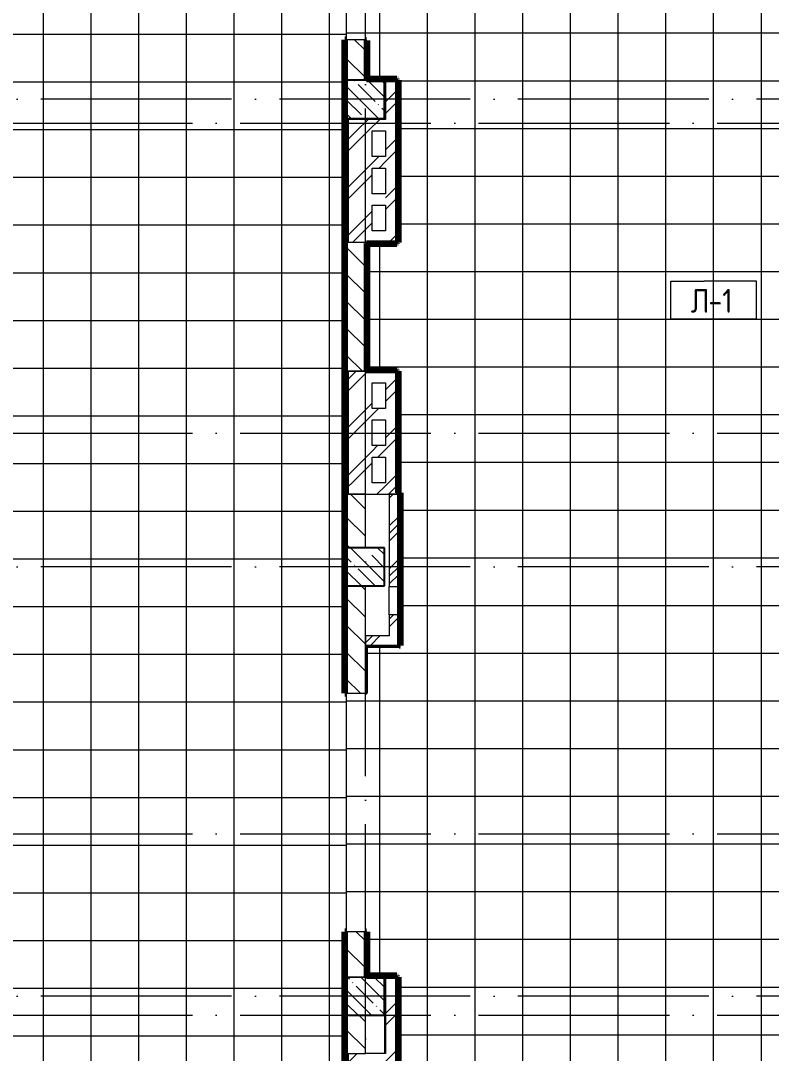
# Model space of a CAD drawing. Header units: millimetres. Extents: x 97 to 214665, y -4577 to 61202.
# Drawn here: x 199134 to 207003, y 26025 to 36850 of the extents above; entities that cross this region are included whole.
import ezdxf

# ---------------------------------------------------------------- set-up
doc = ezdxf.new("R2010")
doc.units = ezdxf.units.MM
doc.linetypes.add('ADSK_Линия сетки', pattern=[2500, 2000, -250, 0, -250])
for name, color, linetype, lineweight in [('A-FLOR-____-IDEN', 11, 'Continuous', 20), ('A-FLOR-____-OTLN', 192, 'Continuous', 9), ('A-FLOR-____-PATT', 8, 'Continuous', 9), ('A-GENM-____-MCUT', 13, 'Continuous', 9), ('A-GENM-____-OTLN', 13, 'Continuous', 9), ('A-WALL-____-MCUT', 113, 'Continuous', 9), ('A-WALL-____-PATT', 111, 'Continuous', 9), ('I-WALL-____-OTLN', 2, 'Continuous', 9), ('S-COLS-____-MCUT', 52, 'Continuous', 9), ('S-COLS-____-OTLN', 52, 'Continuous', 9), ('S-GRID-____-OTLN', 1, 'Continuous', 9)]:
    doc.layers.add(name, color=color, linetype=linetype, lineweight=lineweight)
doc.styles.add('GOST Common', font='GOST_Common.ttf', dxfattribs={"width": 0.9, "height": 250})
pattern_1 = [(135, (0, 0), (-141.42136, -141.42136), [])]
pattern_2 = [(45, (0, 0), (-251.4472, 251.4472), []), (45, (0, 381), (-251.4472, 251.4472), [])]
pattern_3 = [(45, (0, 0), (-224.5064, 224.5064), []), (45, (79.38, 0), (0, 449.0128), []), (45, (-79.38, 0), (0, 449.0128), [])]

# ---------------------------------------------------------------- blocks, each defined once
blk = doc.blocks.new('BSC_Колонна _Прямоугольная - 400x400-V26-О_АИ_ПП_4_200_Целиком')
at = {"layer": 'S-COLS-____-OTLN', "lineweight": 5}
h = blk.add_hatch(dxfattribs=at)
h.set_pattern_fill('FP_61', color=256, style=0, pattern_type=2)
h.set_pattern_definition([(135, (-145250, -36025), (-142.5612, -142.5612), []), (135, (-145107.44, -36025), (-142.5612, -142.5612), [252.016, -50.403, 3.353, -47.05])])
h.paths.add_polyline_path([(200, -200), (200, 200), (-200, 200), (-200, -200), (-111, -200)])
at = {"layer": 'S-COLS-____-MCUT', "color": 130, "lineweight": 25}
for p, q in [((200, 200), (-200, 200)), ((-200, 200), (-200, -200)), ((200, -200), (200, 200)), ((-200, -200), (200, -200))]:
    blk.add_line(p, q, dxfattribs=at)
blk = doc.blocks.new('BSC_Колонна _Прямоугольная - 400x400-V27-О_АИ_ПП_4_200_Целиком')
at = {"layer": 'S-COLS-____-OTLN', "lineweight": 5}
h = blk.add_hatch(dxfattribs=at)
h.set_pattern_fill('FP_62', color=256, style=0, pattern_type=2)
h.set_pattern_definition([(135, (-145250, -31125), (-142.5612, -142.5612), []), (135, (-145107.44, -31125), (-142.5612, -142.5612), [252.016, -50.403, 3.353, -47.05])])
h.paths.add_polyline_path([(-200, -200), (200, -200), (200, 200), (-200, 200)])
at = {"layer": 'S-COLS-____-MCUT', "color": 130, "lineweight": 25}
for p, q in [((200, 200), (-200, 200)), ((-200, 200), (-200, -200)), ((200, -200), (200, 200)), ((-200, -200), (200, -200))]:
    blk.add_line(p, q, dxfattribs=at)
blk = doc.blocks.new('ASML_АР_Отделка Люка - ВО Отделка люков_Грунтовка 0_Шпатлевка 0_Окраска 0_0-42467640-О_АИ_ПП_4_200_Целиком')
at = {"layer": 'A-GENM-____-MCUT', "color": 130, "lineweight": 25}
for p, q in [((150, 3), (-150, 3)), ((-150, 3), (-150, 0)), ((150, 0), (150, 3)), ((-150, 0), (150, 0))]:
    blk.add_line(p, q, dxfattribs=at)
blk = doc.blocks.new('0083_СОШ675_АР_R22_rvt-1-О_АИ_ПП_4_200_Целиком')
at = {"layer": 'A-WALL-____-PATT', "lineweight": 5}
h = blk.add_hatch(dxfattribs=at)
h.set_pattern_fill('FP_8', color=10, style=0, pattern_type=2)
h.set_pattern_definition(pattern_1)
h.paths.add_polyline_path([(145250, 36225), (145250, 36650), (145050, 36650), (145050, 36225), (145139, 36225)])
h.paths.add_polyline_path([(145139, 39150), (145250, 39150), (145250, 40725), (145050, 40725), (145050, 39150)])
h = blk.add_hatch(dxfattribs=at)
h.set_pattern_fill('FP_11', color=10, style=0, pattern_type=2)
h.set_pattern_definition(pattern_2)
h.paths.add_polyline_path([(145580, 34525), (145580, 36225), (145460, 36225), (145460, 34525)])
h = blk.add_hatch(dxfattribs=at)
h.set_pattern_fill('FP_11', color=10, style=0, pattern_type=2)
h.set_pattern_definition(pattern_2)
h.paths.add_polyline_path([(145320, 35695), (145460, 35695), (145460, 35815), (145070, 35815), (145070, 35695), (145139, 35695)])
h = blk.add_hatch(dxfattribs=at)
h.set_pattern_fill('FP_11', color=10, style=0, pattern_type=2)
h.set_pattern_definition(pattern_2)
h.paths.add_polyline_path([(145320, 34645), (145320, 35695), (145070, 35695), (145070, 34645), (145139, 34645)])
h = blk.add_hatch(dxfattribs=at)
h.set_pattern_fill('FP_11', color=10, style=0, pattern_type=2)
h.set_pattern_definition(pattern_2)
h.paths.add_polyline_path([(145460, 35305), (145460, 35425), (145320, 35425), (145320, 35305)])
h = blk.add_hatch(dxfattribs=at)
h.set_pattern_fill('FP_11', color=10, style=0, pattern_type=2)
h.set_pattern_definition(pattern_2)
h.paths.add_polyline_path([(145139, 34525), (145460, 34525), (145460, 34645), (145070, 34645), (145070, 34525)])
h = blk.add_hatch(dxfattribs=at)
h.set_pattern_fill('FP_8', color=10, style=0, pattern_type=2)
h.set_pattern_definition(pattern_1)
h.paths.add_polyline_path([(145250, 33175), (145250, 34525), (145050, 34525), (145050, 33175), (145139, 33175)])
h = blk.add_hatch(dxfattribs=at)
h.set_pattern_fill('FP_11', color=10, style=0, pattern_type=2)
h.set_pattern_definition(pattern_2)
h.paths.add_polyline_path([(145070, 33055), (145460, 33055), (145460, 33175), (145070, 33175)])
h = blk.add_hatch(dxfattribs=at)
h.set_pattern_fill('FP_11', color=10, style=0, pattern_type=2)
h.set_pattern_definition(pattern_2)
h.paths.add_polyline_path([(145460, 31885), (145580, 31885), (145580, 33175), (145460, 33175), (145460, 32005)])
h = blk.add_hatch(dxfattribs=at)
h.set_pattern_fill('FP_11', color=10, style=0, pattern_type=2)
h.set_pattern_definition(pattern_2)
h.paths.add_polyline_path([(145070, 32005), (145320, 32005), (145320, 33055), (145070, 33055)])
h = blk.add_hatch(dxfattribs=at)
h.set_pattern_fill('FP_11', color=10, style=0, pattern_type=2)
h.set_pattern_definition(pattern_2)
h.paths.add_polyline_path([(145460, 32665), (145460, 32785), (145320, 32785), (145320, 32665)])
h = blk.add_hatch(dxfattribs=at)
h.set_pattern_fill('FP_11', color=10, style=0, pattern_type=2)
h.set_pattern_definition(pattern_2)
h.paths.add_polyline_path([(145460, 32275), (145460, 32395), (145320, 32395), (145320, 32275)])
h = blk.add_hatch(dxfattribs=at)
h.set_pattern_fill('FP_11', color=10, style=0, pattern_type=2)
h.set_pattern_definition(pattern_2)
h.paths.add_polyline_path([(145070, 31885), (145460, 31885), (145460, 32005), (145070, 32005)])
h = blk.add_hatch(dxfattribs=at)
h.set_pattern_fill('FP_8', color=10, style=0, pattern_type=2)
h.set_pattern_definition(pattern_1)
h.paths.add_polyline_path([(145050, 31325), (145250, 31325), (145250, 31885), (145050, 31885), (145050, 31325)])
h = blk.add_hatch(dxfattribs=at)
h.set_pattern_fill('FP_15', color=10, style=0, pattern_type=2)
h.set_pattern_definition(pattern_3)
h.paths.add_polyline_path([(145599, 30300), (145599, 30620), (145499, 30620), (145499, 30300)])
h.paths.add_polyline_path([(145499, 30920), (145599, 30920), (145599, 31885), (145499, 31885), (145499, 31715)])
h = blk.add_hatch(dxfattribs=at)
h.set_pattern_fill('FP_8', color=10, style=0, pattern_type=2)
h.set_pattern_definition(pattern_1)
h.paths.add_polyline_path([(145050, 26825), (145250, 26825), (145250, 27300), (145050, 27300)])
h.paths.add_polyline_path([(145050, 29800), (145250, 29800), (145250, 30925), (145050, 30925)])
h = blk.add_hatch(dxfattribs=at)
h.set_pattern_fill('FP_15', color=10, style=0, pattern_type=2)
h.set_pattern_definition(pattern_3)
h.paths.add_polyline_path([(145499, 30300), (145499, 30400), (145250, 30400), (145250, 30300)])
h = blk.add_hatch(dxfattribs=at)
h.set_pattern_fill('FP_11', color=10, style=0, pattern_type=2)
h.set_pattern_definition(pattern_2)
h.paths.add_polyline_path([(145460, 24345), (145580, 24345), (145580, 26825), (145460, 26825), (145460, 24465)])
h = blk.add_hatch(dxfattribs=at)
h.set_pattern_fill('FP_8', color=10, style=0, pattern_type=2)
h.set_pattern_definition(pattern_1)
h.paths.add_polyline_path([(145250, 26025), (145250, 26425), (145050, 26425), (145050, 26025), (145139, 26025)])
h = blk.add_hatch(dxfattribs=at)
h.set_pattern_fill('FP_11', color=10, style=0, pattern_type=2)
h.set_pattern_definition(pattern_2)
h.paths.add_polyline_path([(145320, 25905), (145460, 25905), (145460, 26025), (145070, 26025), (145070, 25905), (145139, 25905)])
at = {"layer": 'S-COLS-____-OTLN', "lineweight": 5}
h = blk.add_hatch(dxfattribs=at)
h.set_pattern_fill('FP_31', color=256, style=0, pattern_type=2)
h.set_pattern_definition([(135, (0, 0), (-142.5612, -142.5612), []), (135, (142.56, 0), (-142.5612, -142.5612), [252.016, -50.403, 3.353, -47.05])])
h.paths.add_polyline_path([(145139, 26425), (145450, 26425), (145450, 26825), (145050, 26825), (145050, 26425)])
at = {"layer": 'A-FLOR-____-OTLN', "color": 90}
for p, q in [((145250, 26025), (145250, 26425)), ((145450, 26425), (145450, 26025))]:
    blk.add_line(p, q, dxfattribs=at)
at = {"layer": 'A-WALL-____-MCUT', "color": 50, "lineweight": 13}
for p, q in [((145050, 36650), (145050, 36225)), ((145250, 36650), (145050, 36650)), ((145250, 36225), (145250, 36650)), ((145460, 36225), (145460, 35815)), ((145580, 36225), (145460, 36225)), ((145580, 34525), (145580, 36225)), ((145460, 35815), (145070, 35815)), ((145070, 35815), (145070, 35695)), ((145070, 35695), (145070, 34645)), ((145320, 35425), (145320, 35695)), ((145320, 35695), (145460, 35695)), ((145460, 35695), (145460, 35425)), ((145460, 35425), (145320, 35425)), ((145320, 35035), (145320, 35305)), ((145320, 35305), (145460, 35305)), ((145460, 35305), (145460, 35035)), ((145460, 35035), (145320, 35035)), ((145320, 34645), (145320, 34915)), ((145320, 34915), (145460, 34915)), ((145460, 34915), (145460, 34645)), ((145070, 34645), (145070, 34525)), ((145460, 34645), (145320, 34645)), ((145050, 34525), (145050, 33175)), ((145070, 34525), (145050, 34525)), ((145250, 34525), (145460, 34525)), ((145250, 33175), (145250, 34525)), ((145460, 34525), (145580, 34525)), ((145050, 33175), (145250, 33175)), ((145460, 33175), (145070, 33175)), ((145070, 33175), (145070, 33055)), ((145580, 33175), (145460, 33175)), ((145580, 31885), (145580, 33175)), ((145070, 33055), (145070, 32005)), ((145320, 32785), (145320, 33055)), ((145320, 33055), (145460, 33055)), ((145460, 33055), (145460, 32785)), ((145460, 32785), (145320, 32785)), ((145320, 32395), (145320, 32665)), ((145320, 32665), (145460, 32665)), ((145460, 32665), (145460, 32395)), ((145460, 32395), (145320, 32395)), ((145320, 32005), (145320, 32275)), ((145320, 32275), (145460, 32275)), ((145460, 32275), (145460, 32005)), ((145070, 32005), (145070, 31885)), ((145460, 32005), (145320, 32005)), ((145050, 31885), (145050, 31325)), ((145250, 31885), (145050, 31885)), ((145070, 31885), (145460, 31885)), ((145250, 31325), (145250, 31885)), ((145460, 31885), (145580, 31885)), ((145499, 31885), (145499, 30920)), ((145599, 31885), (145499, 31885)), ((145599, 30920), (145599, 31885)), ((145050, 30925), (145050, 29800)), ((145250, 29800), (145250, 30925)), ((145499, 30920), (145596, 30920)), ((145499, 30620), (145499, 30400)), ((145596, 30620), (145499, 30620)), ((145599, 30300), (145599, 30620)), ((145499, 30400), (145250, 30400)), ((145250, 30400), (145250, 30300)), ((145250, 30300), (145499, 30300)), ((145499, 30300), (145599, 30300)), ((145050, 29800), (145250, 29800)), ((145250, 27300), (145050, 27300)), ((145050, 27300), (145050, 26825)), ((145250, 26825), (145250, 27300)), ((145460, 26825), (145460, 26025)), ((145580, 26825), (145460, 26825)), ((145580, 25345), (145580, 26825)), ((145050, 26425), (145050, 26025)), ((145250, 26425), (145050, 26425)), ((145250, 26025), (145250, 26425)), ((145050, 26025), (145070, 26025)), ((145070, 26025), (145070, 25905)), ((145460, 26025), (145250, 26025))]:
    blk.add_line(p, q, dxfattribs=at)
at = {"layer": 'A-WALL-____-MCUT', "color": 10, "lineweight": 5}
for p, q in [((145250, 34525), (145070, 34525)), ((145050, 26825), (145250, 26825)), ((145070, 26025), (145250, 26025))]:
    blk.add_line(p, q, dxfattribs=at)
at = {"layer": 'I-WALL-____-OTLN', "color": 90}
blk.add_line((145499, 30620), (145499, 30920), dxfattribs=at)
at = {"layer": 'S-COLS-____-MCUT', "color": 130, "lineweight": 25}
for p, q in [((145050, 26825), (145050, 26425)), ((145450, 26825), (145250, 26825)), ((145450, 26425), (145450, 26825)), ((145050, 26425), (145450, 26425))]:
    blk.add_line(p, q, dxfattribs=at)
at = {"layer": 'S-COLS-____-OTLN', "color": 90}
blk.add_line((145250, 26825), (145050, 26825), dxfattribs=at)
at = {"layer": 'A-GENM-____-OTLN', "color": 90, "lineweight": 9, "rotation": 270}
blk.add_blockref('ASML_АР_Отделка Люка - ВО Отделка люков_Грунтовка 0_Шпатлевка 0_Окраска 0_0-42467640-О_АИ_ПП_4_200_Целиком', (145596, 30770), dxfattribs=at)
at = {"layer": 'S-COLS-____-OTLN', "color": 90, "lineweight": 9}
for name, p in [('BSC_Колонна _Прямоугольная - 400x400-V26-О_АИ_ПП_4_200_Целиком', (145250, 36025)), ('BSC_Колонна _Прямоугольная - 400x400-V27-О_АИ_ПП_4_200_Целиком', (145250, 31125))]:
    blk.add_blockref(name, p, dxfattribs=at)
blk = doc.blocks.new('BSC_Колонна _Прямоугольная - ПР-1_Профиль торцевой для плитки-V113-О_АИ_ПП_4_200_Целиком')
at = {"layer": 'S-COLS-____-MCUT'}
for p, q in [((5, 5), (-5, 5)), ((-5, 5), (-5, 0)), ((5, -5), (5, 5)), ((0, -5), (5, -5))]:
    blk.add_line(p, q, dxfattribs=at)
blk = doc.blocks.new('BSC_Колонна _Прямоугольная - ПР-1_Профиль торцевой для плитки-V114-О_АИ_ПП_4_200_Целиком')
at = {"layer": 'S-COLS-____-MCUT'}
for p, q in [((0, 5), (-5, 5)), ((-5, 5), (-5, -5)), ((-5, -5), (5, -5)), ((5, -5), (5, 0))]:
    blk.add_line(p, q, dxfattribs=at)
blk = doc.blocks.new('ADSK_Марка_Перекрытие - Типоразмер_ADSK_Марка-158127-О_АИ_ПП_4_200_Целиком')
at = {"layer": 'A-FLOR-____-IDEN'}
for p, q in [((-4.5, 4), (-1, 4)), ((-4.5, 0), (-4.5, 4)), ((4.5, 4), (-1, 4)), ((4.5, 0), (4.5, 4)), ((4.5, 0), (-4.5, 0)), ((-4.5, 0), (4, 0))]:
    blk.add_line(p, q, dxfattribs=at)

msp = doc.modelspace()

# ---------------------------------------------------------------- hatches: boundary and pattern name
at = {"layer": 'A-FLOR-____-PATT'}
h = msp.add_hatch(dxfattribs=at)
h.set_pattern_fill('FP_214', color=256, style=0, pattern_type=2)
h.set_pattern_definition([(270, (198373.1, 41707.5), (500, 3e-14), []), (0, (198373.1, 41707.5), (0, 500), [])])
h.paths.add_polyline_path([(194518.12633, 24640), (195188.114412, 24640), (195188.114412, 24655.000586), (195678.114412, 24655.000586), (195678.114412, 24640.000586), (196348.114412, 24640), (196348.114412, 24655.000586), (196838.114412, 24655.000586), (196838.788908, 24640.000586), (197508.114412, 24640.000586), (197508.114412, 24655.000586), (197948.114412, 24655.000586), (197948.114412, 24650.000586), (197958.114412, 24650.000586), (197958.114412, 24640.000586), (202533.09249, 24640), (202533.09249, 27299.999), (202548.114412, 27299.999), (202548.09249, 29799.999), (202533.09249, 29799.999), (202533.09249, 36649.999414), (202548.09249, 36649.999414), (202548.09249, 58575), (202538.09249, 58575), (202538.09249, 58573.500586), (202548.09249, 58573.500586), (202548.09249, 52424.999414), (202533.09249, 52424.999414), (202533.09249, 58560.000586), (202163.078815, 58560.000586), (202163.078815, 58565.000586), (202153.078815, 58565.000586), (202153.078815, 58575.000586), (202148.078815, 58575.787917), (202148.078815, 58760.000586), (198370.408361, 58760.000586), (198370.408361, 58575.000586), (198365.408361, 58575), (198365.152963, 58565.000586), (198355.408361, 58565.000586), (198354.655855, 58560.000586), (197963.114412, 58560.000586), (197963.114412, 51885.000586), (197948.114412, 51885.263219), (197947.59249, 51885.000586), (197747.59249, 51885.000586), (197747.59249, 50245.000586), (197963.114412, 50245.000586), (197963.114412, 48014.999414), (197948.114412, 48014.999414), (197948.114412, 45814.999414), (197963.114412, 45814.999414), (197963.114412, 39459.99902), (197948.114412, 39459.99902), (197948.114412, 38359.99902), (197963.114412, 38359.99902), (197963.114412, 34724.967838), (197948.114412, 34724.967838), (197948.114412, 33624.967838), (197963.114412, 33624.967838), (197963.114412, 31934.999414), (197748.114412, 31934.999414), (197748.114412, 30434.999414), (197963.114412, 30434.23311), (197963.114412, 27425.000586), (197958.114412, 27425), (197958.114412, 27415.000586), (197948.114412, 27415.000586), (197948.114412, 27410.000586), (194388.114412, 27410.000586), (194388.114412, 27105.119334), (194383.114412, 27105.119334), (194382.200661, 27095.11992), (194373.114412, 27095.11992), (194372.049597, 27090.11992), (194213.09249, 27090.11992), (194213.09249, 27095.11992), (194198.114412, 27094.999414), (194198.114412, 24894.999414), (194213.09249, 24894.999414), (194213.09249, 24655.000586), (194518.114412, 24655.000586), (194518.114412, 24640.000586)])
h.paths.add_polyline_path([(202548.09249, 24640.000586), (202548.113444, 24640.000586), (202548.09249, 24640.013272)])
h.paths.add_polyline_path([(202548.09249, 30925), (202548.114412, 30925), (202548.09249, 31024.996602)])
h.paths.add_polyline_path([(202548.09249, 39149.999414), (202533.09249, 39149.999414), (202533.09249, 45574.999), (202548.09249, 45574.999), (202548.09249, 40024.96086)])
h.paths.add_polyline_path([(202538.09249, 46824.999), (202533.09249, 46824.999), (202533.09249, 49924.999414), (202548.09249, 49924.999414), (202548.09249, 46824.999)])
h = msp.add_hatch(dxfattribs=at)
h.set_pattern_fill('FP_203', color=256, style=0, pattern_type=2)
h.set_pattern_definition([(180, (206398.1, 33720), (-6e-14, -500), []), (270, (206398.1, 33720), (500, 3e-14), [])])
h.paths.add_polyline_path([(203378.131409, 25344.999414), (204628.114412, 25344.999414), (204628.114412, 25360), (210233.09249, 25360), (210233.09249, 26410.000586), (210048.114412, 26410.000586), (210047.664986, 26415.000586), (210038.114412, 26415.000586), (210038.114412, 26425.000586), (210033.114412, 26425.859577), (210033.114412, 26625.001172), (210026.09249, 26625.001172), (210026.09249, 27400.11992), (210031.09249, 27400.11992), (210031.09249, 27410.11992), (210041.09249, 27410.11992), (210041.09249, 27415.11992), (210233.114412, 27415.11992), (210233.114412, 30910.000586), (210048.114412, 30910.000586), (210048.11435, 30915.000586), (210038.114412, 30915.000586), (210038.114412, 30925.000586), (210033.114412, 30925), (210033.114412, 31325.239253), (210038.114412, 31325.239253), (210038.114412, 31335.239253), (210048.114412, 31335.239253), (210048.857733, 31340.239253), (210233.114412, 31340.239253), (210233.114412, 35410.316132), (210041.114412, 35410.316132), (210041.114412, 35415.316132), (210031.114412, 35415.316132), (210031.114412, 35425.316132), (210026.114412, 35425.316132), (210026.114412, 36235.239253), (210031.114412, 36231.90592), (210031.114412, 36235.239253), (210041.114412, 36235.239253), (210041.114412, 36240.239253), (210233.09249, 36240.239253), (210233.09249, 40310.120506), (210041.114412, 40310.120506), (210041.114412, 40315.120506), (210031.114412, 40315.120506), (210031.114412, 40325.120506), (210026.114412, 40325.120506), (210026.114412, 41140.239253), (210233.09249, 41140.239253), (210233.09249, 42083.999414), (203093.114412, 42083.999414), (203093.114412, 40179.999414), (203088.114412, 40179.999414), (203088.114412, 40170), (203078.114412, 40170), (203078.114412, 40165), (202763.09249, 40165), (202763.09249, 39143), (202748.09249, 39143), (202748.09249, 39149.999414), (202548.114412, 39149.999414), (202548.433901, 36649.999414), (202748.114412, 36649.999414), (202748.114412, 36643), (202763.09249, 36643), (202763.09249, 36240.032748), (203078.09249, 36240.032748), (203078.114412, 36235.032748), (203088.09249, 36235.032748), (203088.09249, 36225.032748), (203093.09249, 36225), (203093.09249, 34525), (203088.09249, 34525), (203088.09249, 34515.000586), (203078.09249, 34515.000586), (203078.09249, 34510.000586), (202763.114412, 34510.000586), (202763.114412, 33190.001172), (203078.114412, 33190.001172), (203078.114412, 33185.001172), (203088.114998, 33185.001172), (203088.114412, 33175.001172), (203093.114412, 33175.000586), (203093.114412, 31900.000586), (203112.114412, 31900.000586), (203112.114412, 30299.000586), (203107.114412, 30299.000586), (203107.114412, 30294.000586), (203112.114412, 30294.000586), (203112.114412, 30284.000586), (203107.114412, 30284.000586), (203107.114412, 30279.000586), (202768.114412, 30279.000586), (202768.114412, 29799.999), (202763.114412, 29799.999), (202763.114412, 29794.999), (202753.114412, 29794.999), (202753.114412, 29799.999), (202748.114412, 29800.282425), (202748.114412, 30299.000586), (202747.927246, 30299.000586), (202747.927246, 29799.999), (202548.114412, 29799.999), (202548.114412, 27299.999), (202747.927246, 27299.999), (202748.114412, 27299.999), (202763.114412, 27299.999), (202763.114412, 26840.000586), (203078.114412, 26840.000586), (203078.114412, 26835.000586), (203088.114412, 26835.000586), (203088.114412, 26825.000586), (203093.114412, 26824.139165), (203093.114412, 25360), (203378.114412, 25360), (203378.114412, 25345)])
h.paths.add_polyline_path([(210048.114412, 35825), (210048.114412, 36225), (210041.114412, 36225), (210041.114412, 35825)])
at = {"layer": 'A-WALL-____-PATT'}
h = msp.add_hatch(color=7, dxfattribs=at)
h.paths.add_polyline_path([(202538.09249, 26025.000586), (202548.09249, 26025.000586), (202548.09249, 27299.999), (202538.09249, 27299.999)])
h.paths.add_polyline_path([(202548.09249, 29799.999), (202548.09249, 36649.999414), (202538.09249, 36649.999414), (202538.09249, 29799.999)])
h.paths.add_polyline_path([(202548.09249, 39149.999414), (202548.09249, 45574.999), (202538.09249, 45574.999), (202538.09249, 39149.999414)])
h.paths.add_polyline_path([(202548.09249, 46824.999), (202548.09249, 49924.999414), (202538.09249, 49924.999414), (202538.09249, 46824.999)])
h.paths.add_polyline_path([(202548.09249, 52424.999414), (202548.09249, 58573.500586), (202538.09249, 58573.500586), (202538.09249, 52424.999414)])
h = msp.add_hatch(color=7, dxfattribs=at)
h.paths.add_polyline_path([(202758.09249, 36225.032748), (202758.09249, 36643), (202748.09249, 36643), (202748.09249, 36225.032748)])
h.paths.add_polyline_path([(202748.09249, 39143), (202758.09249, 39143), (202758.09249, 40180), (202748.09249, 40180)])
for points in [[(202758.09249, 36225.032748), (203078.09249, 36225.032748), (203078.09249, 36235.032748), (202758.09249, 36235.032748)], [(203078.09249, 34525.000586), (203088.09249, 34525.000586), (203088.09249, 36235.032748), (203078.09249, 36235.032748), (203078.09249, 34606.708106)], [(202748.114412, 34515.000586), (203088.09249, 34515.000586), (203088.09249, 34525.000586), (202748.114412, 34525.000586)], [(202758.114412, 33185.001172), (202758.114412, 34515.000586), (202748.114412, 34515.000586), (202748.114412, 33185.001172)], [(203078.114412, 33175.001172), (203078.114412, 33185.001172), (202748.114412, 33185.001172), (202748.114412, 33175.001172)], [(203078.114412, 31895.000586), (203088.114412, 31895.000586), (203088.114412, 33185.001172), (203078.114412, 33185.001172), (203078.114412, 33160.916369)], [(203097.114412, 31885.000586), (203097.114412, 31895.000586), (203093.114412, 31895.000586), (203093.114412, 31885.000586)], [(203102.114412, 30289.000586), (203102.114412, 30294.000586), (203107.114412, 30294.000586), (203107.114412, 31890.000586), (203097.114412, 31890.000586), (203097.114412, 30289.000586)], [(202758.114412, 30289.000586), (203097.114412, 30289.000586), (203097.114412, 30299.000586), (202758.114412, 30299.000586)], [(203078.114412, 26825.000586), (203078.114412, 26835.000586), (202758.114412, 26835.000586), (202758.114412, 26825.000586)], [(203078.114412, 25355), (203088.114412, 25355), (203088.114412, 26835.000586), (203078.114412, 26835.000586), (203078.114412, 25931.957686)]]:
    msp.add_hatch(color=7, dxfattribs=at).paths.add_polyline_path(points)
h = msp.add_hatch(color=7, dxfattribs=at)
h.paths.add_polyline_path([(202758.114412, 26825.000586), (202758.114412, 27299.999), (202748.114412, 27299.999), (202748.114412, 26825.000586)])
h.paths.add_polyline_path([(202748.114412, 29799.999), (202753.114412, 29799.999), (202753.114412, 29804.999), (202758.114412, 29804.999), (202758.114412, 30299.000586), (202748.114412, 30299.000586), (202748.114412, 30279.000586)])

# ---------------------------------------------------------------- linework, layer by layer
at = {"layer": 'A-FLOR-____-OTLN'}
for p, q in [((202548.114412, 39149.999414), (202548.114412, 36649.999414)), ((202548.114412, 29799.999), (202548.114412, 27299.999))]:
    msp.add_line(p, q, dxfattribs=at)
at = {"layer": 'A-WALL-____-MCUT', "color": 7}
for p, q in [((202538.09249, 36649.999414), (202538.09249, 29799.999)), ((202548.09249, 36649.999414), (202538.09249, 36649.999414)), ((202548.09249, 36225), (202548.09249, 36649.999414)), ((202758.09249, 36643), (202748.09249, 36643)), ((202748.09249, 36643), (202748.09249, 36225.032748)), ((202758.09249, 36235.032748), (202758.09249, 36643)), ((203088.09249, 36235.032748), (202758.09249, 36235.032748)), ((202948.114412, 36225.032748), (203078.09249, 36225.032748)), ((203078.09249, 36225.032748), (203078.09249, 34525.000586)), ((203088.09249, 34515.000586), (203088.09249, 36235.032748)), ((202548.09249, 31325), (202548.09249, 35825)), ((203078.09249, 34525.000586), (202748.114412, 34525.000586)), ((202748.114412, 34525.000586), (202748.114412, 33175.001172)), ((202758.114412, 34515.000586), (203088.09249, 34515.000586)), ((202758.114412, 33185.001172), (202758.114412, 34515.000586)), ((202748.114412, 33175.001172), (203078.114412, 33175.001172)), ((203088.114412, 33185.001172), (202758.114412, 33185.001172)), ((203078.114412, 33175.001172), (203078.114412, 31895.000586)), ((203088.114412, 31895.000586), (203088.114412, 33185.001172)), ((203078.114412, 31895.000586), (203088.114412, 31895.000586)), ((203097.114412, 31895.000586), (203093.114412, 31895.000586)), ((203093.114412, 31895.000586), (203093.114412, 31885.000586)), ((203093.114412, 31885.000586), (203097.114412, 31885.000586)), ((203097.114412, 30920), (203097.114412, 31895.000586)), ((203107.114412, 31890.000586), (203097.114412, 31890.000586)), ((203107.114412, 30294.000586), (203107.114412, 31890.000586)), ((202548.09249, 29799.999), (202548.09249, 30925)), ((203097.114412, 30620), (203097.114412, 30299.000586)), ((202748.114412, 30299.000586), (202748.114412, 29799.999)), ((203097.114412, 30299.000586), (202748.114412, 30299.000586)), ((202538.09249, 29799.999), (202548.09249, 29799.999)), ((202748.114412, 29799.999), (202753.114412, 29799.999)), ((202548.09249, 27299.999), (202538.09249, 27299.999)), ((202538.09249, 27299.999), (202538.09249, 24640.000586)), ((202548.09249, 24640.000586), (202548.09249, 27299.999)), ((202758.114412, 27299.999), (202748.114412, 27299.999)), ((202748.114412, 27299.999), (202748.114412, 26825.000586)), ((202758.114412, 26835.000586), (202758.114412, 27299.999)), ((202748.114412, 26825.000586), (203078.114412, 26825.000586)), ((203088.114412, 26835.000586), (202758.114412, 26835.000586)), ((203078.114412, 26825.000586), (203078.114412, 25345)), ((203088.114412, 25355), (203088.114412, 26835.000586))]:
    msp.add_line(p, q, dxfattribs=at)
at = {"layer": 'I-WALL-____-OTLN', "color": 5, "lineweight": 90}
for p, q in [((202533.09249, 29799.999), (202533.09249, 36649.999414)), ((202538.09249, 36649.999414), (202533.09249, 36649.999414)), ((202763.09249, 36643), (202758.09249, 36643)), ((202763.09249, 36643), (202763.09249, 36235.032748)), ((202757.969931, 36240.032748), (203078.09249, 36240.032748)), ((203078.09249, 36235.032748), (203078.09249, 36240.032748)), ((203093.09249, 36225.032748), (203088.09249, 36225.032748)), ((203093.09249, 36225.032748), (203093.09249, 34525.000586)), ((203078.09249, 34510.000586), (202758.114412, 34510.000586)), ((202763.114412, 34515.156847), (202763.114412, 33184.844922)), ((203078.09249, 34510.000586), (203078.09249, 34515.000586)), ((203088.09249, 34525.000586), (203093.09249, 34525.000586)), ((202758.114412, 33190.001172), (203078.114412, 33190.001172)), ((203078.114412, 33185.001172), (203078.114412, 33190.001172)), ((203093.114412, 33175.001172), (203088.114412, 33175.001172)), ((203093.114412, 33175.001172), (203093.114412, 31900.000586)), ((203093.114412, 31900.000586), (203112.114412, 31900.000586)), ((203112.114412, 31900.000586), (203112.114412, 30299.000586)), ((203107.114412, 30299.000586), (203112.114412, 30299.000586)), ((202533.09249, 29799.999), (202538.09249, 29799.999)), ((202538.09249, 27299.999), (202533.09249, 27299.999)), ((202533.09249, 24640.000586), (202533.09249, 27299.999)), ((202763.114412, 27299.999), (202758.114412, 27299.999)), ((202763.114412, 27299.999), (202763.114412, 26835.000586)), ((202758.006885, 26840.000586), (203078.114412, 26840.000586)), ((203078.114412, 26835.000586), (203078.114412, 26840.000586)), ((203093.114412, 26825.000586), (203088.114412, 26825.000586)), ((203093.114412, 26825.000586), (203093.114412, 25354.827586))]:
    msp.add_line(p, q, dxfattribs=at)
at = {"layer": 'I-WALL-____-OTLN'}
for p, q in [((202758.114412, 29799.999), (202758.114412, 30289.000586)), ((202758.114412, 30289.000586), (203107.114412, 30289.000586)), ((202768.114412, 30279.000586), (202768.114412, 29799.999)), ((203107.114412, 30279.000586), (202768.114412, 30279.000586)), ((203107.114412, 30289.000586), (203107.114412, 30279.000586)), ((202758.114412, 29799.999), (202768.114412, 29799.999))]:
    msp.add_line(p, q, dxfattribs=at)
at = {"layer": 'S-GRID-____-OTLN', "linetype": 'ADSK_Линия сетки'}
for p, q in [((202748.115412, -3572.657751), (202748.115412, 61202.00513)), ((213846.668489, 36025.151496), (156818.114412, 36025.151496)), ((53928.563196, 35775.000586), (213846.668489, 35775.000586)), ((53928.563196, 32525.000984), (213846.668489, 32525.000984)), ((213846.668489, 31125.11992), (156818.114412, 31125.11992)), ((53928.563196, 28325.000984), (213846.668489, 28325.000984)), ((213846.668489, 26625.11992), (156818.114412, 26625.11992)), ((53928.563196, 26425.000586), (213846.668489, 26425.000586))]:
    msp.add_line(p, q, dxfattribs=at)

# ---------------------------------------------------------------- block references
at = {"color": 250, "lineweight": 5}
msp.add_blockref('0083_СОШ675_АР_R22_rvt-1-О_АИ_ПП_4_200_Целиком', (57498.114412, 0), dxfattribs=at)
at = {"layer": 'A-FLOR-____-IDEN', "xscale": 99.99999999999993, "yscale": 99.99999999999993, "zscale": 99.99999999999993}
msp.add_blockref('ADSK_Марка_Перекрытие - Типоразмер_ADSK_Марка-158127-О_АИ_ПП_4_200_Целиком', (206398.114412, 33719.999414), dxfattribs=at)
at = {"layer": 'S-COLS-____-OTLN'}
for name, p in [('BSC_Колонна _Прямоугольная - ПР-1_Профиль торцевой для плитки-V113-О_АИ_ПП_4_200_Целиком', (203107.114412, 30289.000586)), ('BSC_Колонна _Прямоугольная - ПР-1_Профиль торцевой для плитки-V114-О_АИ_ПП_4_200_Целиком', (202758.114412, 29799.999))]:
    msp.add_blockref(name, p, dxfattribs=at)

# ---------------------------------------------------------------- texts
at = {"layer": 'A-FLOR-____-IDEN', "lineweight": 9, "char_height": 250, "attachment_point": 1, "style": 'GOST Common'}
for s, insert, width in [('\\fGOST Common|b0|i0|c204|p34|;\\W.9;Л', (206158.433566, 34037.836988), 223.6708125), ('-1', (206342.980441, 34037.836988), 331.898625)]:
    msp.add_mtext(s, dxfattribs=dict(at, insert=insert, width=width))

doc.saveas('drawing.dxf')
